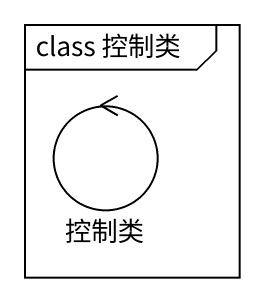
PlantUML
@startuml
mainframe class 控制类
control 控制类
@enduml
